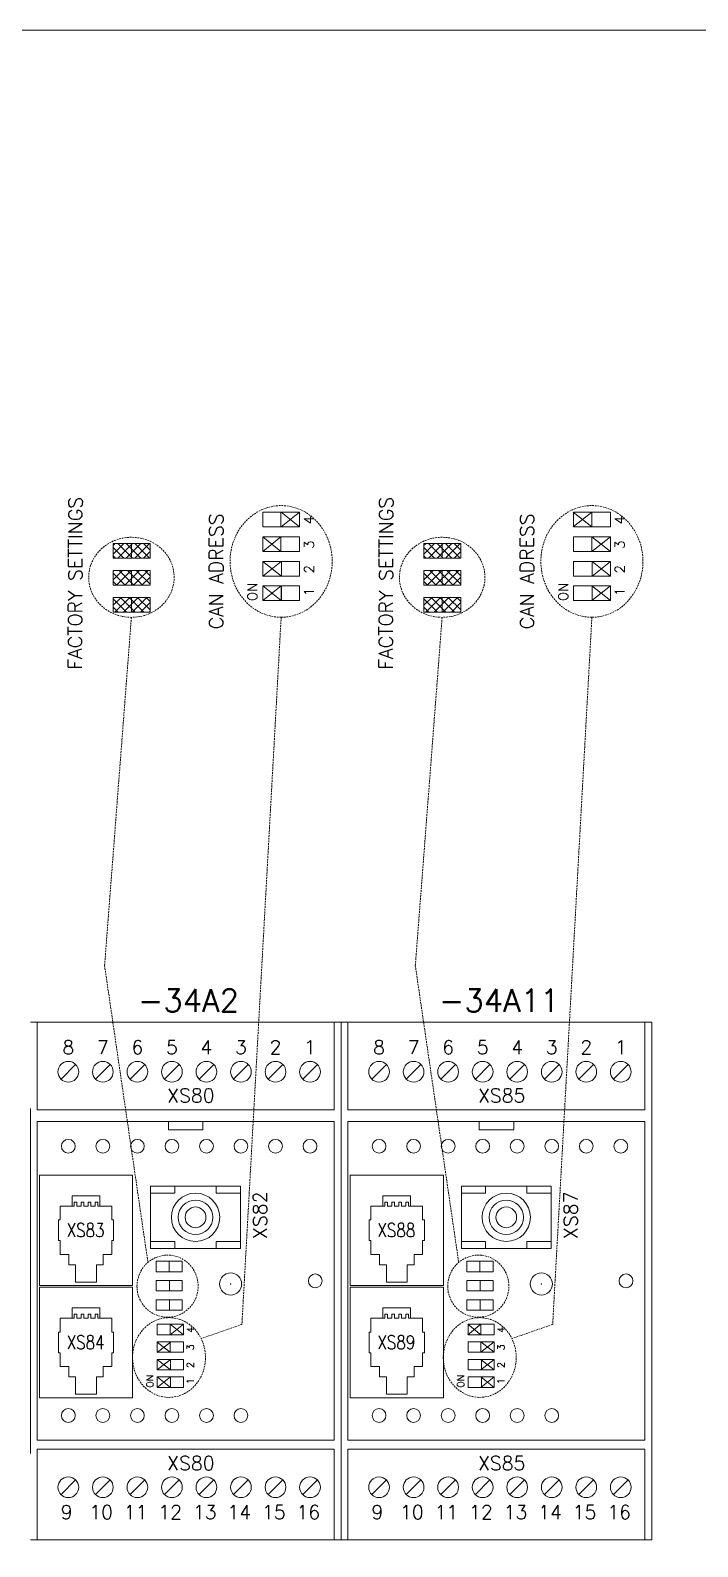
# Model space of a CAD drawing. Extents: x -2993 to 3661, y -4147 to -1441.
# Drawn here: x 48.3 to 144.9, y -2899.8 to -2680.1 of the extents above; entities that cross this region are included whole.
import ezdxf
from ezdxf.enums import TextEntityAlignment as Align

# ---------------------------------------------------------------- set-up
doc = ezdxf.new("R2010")
doc.units = 0
doc.header["$LTSCALE"] = 0.1
doc.header["$MEASUREMENT"] = 0
doc.linetypes.add('DASHED', pattern=[19.05, 12.7, -6.35])
doc.layers.get('0').update_dxf_attribs({"linetype": 'CONTINUOUS'})
doc.layers.add('50C', color=7, linetype='CONTINUOUS')
doc.layers.add('DIM', color=5, linetype='CONTINUOUS')
doc.styles.get("Standard").update_dxf_attribs({"font": 'simplex.shx'})

msp = doc.modelspace()

# ---------------------------------------------------------------- hatches: boundary and pattern name
at = {"lineweight": 13}
h = msp.add_hatch(dxfattribs=at)
h.set_pattern_fill('ANSI37', color=256, scale=7, style=0)
h.set_pattern_definition([(45, (701.7833, -2790.19205), (-0.6187184, 0.6187184), []), (135, (701.7833, -2790.19205), (-0.6187184, -0.6187184), [])])
h.paths.add_polyline_path([(60.31, -2754.48), (60.31, -2756.61), (62.95, -2756.61), (62.95, -2754.48)])
h.paths.add_polyline_path([(62.95, -2756.61), (65.65, -2756.61), (65.65, -2754.48), (62.95, -2754.48)])
h.paths.add_polyline_path([(65.65, -2758.39), (62.95, -2758.39), (62.95, -2760.52), (65.65, -2760.52)])
h.paths.add_polyline_path([(62.95, -2758.39), (60.31, -2758.39), (60.31, -2760.52), (62.95, -2760.52)])
h.paths.add_polyline_path([(62.95, -2762.3), (60.31, -2762.3), (60.31, -2764.43), (62.95, -2764.43)])
h.paths.add_polyline_path([(62.95, -2762.3), (62.95, -2764.43), (65.65, -2764.43), (65.65, -2762.3)])
h = msp.add_hatch(dxfattribs=at)
h.set_pattern_fill('ANSI37', color=256, scale=7, style=0)
h.set_pattern_definition([(45, (746.7833, -2790.19205), (-0.6187184, 0.6187184), []), (135, (746.7833, -2790.19205), (-0.6187184, -0.6187184), [])])
h.paths.add_polyline_path([(105.31, -2754.48), (105.31, -2756.61), (107.95, -2756.61), (107.95, -2754.48)])
h.paths.add_polyline_path([(107.95, -2756.61), (110.65, -2756.61), (110.65, -2754.48), (107.95, -2754.48)])
h.paths.add_polyline_path([(110.65, -2758.39), (107.95, -2758.39), (107.95, -2760.52), (110.65, -2760.52)])
h.paths.add_polyline_path([(107.95, -2758.39), (105.31, -2758.39), (105.31, -2760.52), (107.95, -2760.52)])
h.paths.add_polyline_path([(107.95, -2762.3), (105.31, -2762.3), (105.31, -2764.43), (107.95, -2764.43)])
h.paths.add_polyline_path([(107.95, -2762.3), (107.95, -2764.43), (110.65, -2764.43), (110.65, -2762.3)])

# ---------------------------------------------------------------- linework, layer by layer
at = {"linetype": 'Continuous', "lineweight": 13}
for p, q in [((87.3, -2749.97), (81.97, -2749.97)), ((81.97, -2749.97), (81.97, -2752.1)), ((84.6, -2749.97), (84.6, -2752.1)), ((87.3, -2752.1), (87.3, -2749.97)), ((132.3, -2749.97), (126.97, -2749.97)), ((126.97, -2749.97), (126.97, -2752.1)), ((129.6, -2749.97), (129.6, -2752.1)), ((132.3, -2752.1), (132.3, -2749.97)), ((81.97, -2752.1), (87.3, -2752.1)), ((126.97, -2752.1), (132.3, -2752.1)), ((60.31, -2754.48), (65.65, -2754.48)), ((60.31, -2756.61), (60.31, -2754.48)), ((62.95, -2756.61), (62.95, -2754.48)), ((65.65, -2754.48), (65.65, -2756.61)), ((81.97, -2753.52), (81.97, -2755.65)), ((87.3, -2753.52), (81.97, -2753.52)), ((84.6, -2753.52), (84.6, -2755.65)), ((87.3, -2755.65), (87.3, -2753.52)), ((105.31, -2754.48), (110.65, -2754.48)), ((105.31, -2756.61), (105.31, -2754.48)), ((107.95, -2756.61), (107.95, -2754.48)), ((110.65, -2754.48), (110.65, -2756.61)), ((126.97, -2753.52), (126.97, -2755.65)), ((132.3, -2753.52), (126.97, -2753.52)), ((129.6, -2753.52), (129.6, -2755.65)), ((132.3, -2755.65), (132.3, -2753.52)), ((65.65, -2756.61), (60.31, -2756.61)), ((81.97, -2755.65), (87.3, -2755.65)), ((81.97, -2757.08), (87.3, -2757.08)), ((81.97, -2759.21), (81.97, -2757.08)), ((84.67, -2757.08), (84.67, -2759.21)), ((87.3, -2757.08), (87.3, -2759.21)), ((110.65, -2756.61), (105.31, -2756.61)), ((126.97, -2755.65), (132.3, -2755.65)), ((126.97, -2757.08), (132.3, -2757.08)), ((126.97, -2759.21), (126.97, -2757.08)), ((129.67, -2757.08), (129.67, -2759.21)), ((132.3, -2757.08), (132.3, -2759.21)), ((60.31, -2758.39), (65.65, -2758.39)), ((60.31, -2760.52), (60.31, -2758.39)), ((62.95, -2760.52), (62.95, -2758.39)), ((65.65, -2758.39), (65.65, -2760.52)), ((87.3, -2759.21), (81.97, -2759.21)), ((105.31, -2758.39), (110.65, -2758.39)), ((105.31, -2760.52), (105.31, -2758.39)), ((107.95, -2760.52), (107.95, -2758.39)), ((110.65, -2758.39), (110.65, -2760.52)), ((132.3, -2759.21), (126.97, -2759.21)), ((65.65, -2760.52), (60.31, -2760.52)), ((81.97, -2760.63), (87.3, -2760.63)), ((81.97, -2762.77), (81.97, -2760.63)), ((84.67, -2760.63), (84.67, -2762.77)), ((87.3, -2760.63), (87.3, -2762.77)), ((110.65, -2760.52), (105.31, -2760.52)), ((126.97, -2760.63), (132.3, -2760.63)), ((126.97, -2762.77), (126.97, -2760.63)), ((129.67, -2760.63), (129.67, -2762.77)), ((132.3, -2760.63), (132.3, -2762.77)), ((60.31, -2762.3), (65.65, -2762.3)), ((60.31, -2764.43), (60.31, -2762.3)), ((62.95, -2764.43), (62.95, -2762.3)), ((65.65, -2762.3), (65.65, -2764.43)), ((87.3, -2762.77), (81.97, -2762.77)), ((105.31, -2762.3), (110.65, -2762.3)), ((105.31, -2764.43), (105.31, -2762.3)), ((107.95, -2764.43), (107.95, -2762.3)), ((110.65, -2762.3), (110.65, -2764.43)), ((132.3, -2762.77), (126.97, -2762.77)), ((65.65, -2764.43), (60.31, -2764.43)), ((110.65, -2764.43), (105.31, -2764.43)), ((93.31, -2823.83), (48.31, -2823.83)), ((138.31, -2823.83), (93.31, -2823.83)), ((93.31, -2898.83), (93.31, -2823.83)), ((93.31, -2898.83), (93.31, -2823.83)), ((93.31, -2898.83), (93.31, -2823.83)), ((93.31, -2898.83), (93.31, -2823.83)), ((93.31, -2898.83), (93.31, -2823.83)), ((93.31, -2898.83), (93.31, -2823.83)), ((93.31, -2898.83), (93.31, -2823.83)), ((93.31, -2898.83), (93.31, -2823.83)), ((93.31, -2898.83), (93.31, -2823.83)), ((93.31, -2898.83), (93.31, -2823.83)), ((93.31, -2898.83), (93.31, -2823.83)), ((93.31, -2898.83), (93.31, -2823.83)), ((93.31, -2898.83), (93.31, -2823.83)), ((93.31, -2898.83), (93.31, -2823.83)), ((93.31, -2898.83), (93.31, -2823.83)), ((138.31, -2898.83), (138.31, -2823.83)), ((138.31, -2898.83), (138.31, -2823.83)), ((138.31, -2898.83), (138.31, -2823.83)), ((138.31, -2898.83), (138.31, -2823.83)), ((138.31, -2898.83), (138.31, -2823.83)), ((138.31, -2898.83), (138.31, -2823.83)), ((138.31, -2898.83), (138.31, -2823.83)), ((138.31, -2898.83), (138.31, -2823.83)), ((138.31, -2898.83), (138.31, -2823.83)), ((138.31, -2898.83), (138.31, -2823.83)), ((138.31, -2898.83), (138.31, -2823.83)), ((138.31, -2898.83), (138.31, -2823.83)), ((138.31, -2898.83), (138.31, -2823.83)), ((138.31, -2898.83), (138.31, -2823.83)), ((138.31, -2898.83), (138.31, -2823.83)), ((93.31, -2898.83), (48.31, -2898.83)), ((138.31, -2898.83), (93.31, -2898.83))]:
    msp.add_line(p, q, dxfattribs=at)
at = {"lineweight": 13}
for p, q in [((84.63, -2749.97), (87.3, -2752.1)), ((87.3, -2749.97), (84.63, -2752.1)), ((87.3, -2752.1), (87.3, -2749.97)), ((126.93, -2749.97), (129.6, -2752.1)), ((129.6, -2749.97), (126.93, -2752.1)), ((81.97, -2755.65), (84.6, -2753.52)), ((84.6, -2753.52), (81.97, -2753.52)), ((81.97, -2753.52), (84.6, -2755.65)), ((129.63, -2753.52), (132.3, -2755.65)), ((132.3, -2753.52), (129.63, -2755.65)), ((84.67, -2759.21), (81.97, -2757.08)), ((81.97, -2757.08), (84.63, -2757.08)), ((84.63, -2757.08), (81.97, -2759.21)), ((132.3, -2759.21), (129.67, -2757.08)), ((129.67, -2757.08), (132.3, -2757.08)), ((132.3, -2757.08), (129.67, -2759.21)), ((81.97, -2760.63), (84.63, -2762.77)), ((84.63, -2760.63), (81.97, -2762.77)), ((84.63, -2762.77), (84.63, -2760.63)), ((129.63, -2760.63), (132.3, -2762.77)), ((132.3, -2760.63), (129.63, -2762.77)), ((93.31, -2823.83), (48.31, -2823.83)), ((93.31, -2823.83), (48.31, -2823.83)), ((49.31, -2836.53), (49.31, -2823.83)), ((92.31, -2836.53), (92.31, -2823.83)), ((138.31, -2823.83), (93.31, -2823.83)), ((138.31, -2823.83), (93.31, -2823.83)), ((93.31, -2823.83), (93.31, -2898.83)), ((93.31, -2823.83), (93.31, -2898.83)), ((93.31, -2823.83), (93.31, -2898.83)), ((93.31, -2823.83), (93.31, -2898.83)), ((93.31, -2823.83), (93.31, -2898.83)), ((93.31, -2823.83), (93.31, -2898.83)), ((93.31, -2823.83), (93.31, -2898.83)), ((93.31, -2823.83), (93.31, -2898.83)), ((93.31, -2823.83), (93.31, -2898.83)), ((93.31, -2823.83), (93.31, -2898.83)), ((93.31, -2823.83), (93.31, -2898.83)), ((93.31, -2823.83), (93.31, -2898.83)), ((93.31, -2823.83), (93.31, -2898.83)), ((93.31, -2823.83), (93.31, -2898.83)), ((93.31, -2823.83), (93.31, -2898.83)), ((93.31, -2823.83), (93.31, -2898.83)), ((93.31, -2823.83), (93.31, -2898.83)), ((93.31, -2823.83), (93.31, -2898.83)), ((93.31, -2823.83), (93.31, -2898.83)), ((93.31, -2823.83), (93.31, -2898.83)), ((93.31, -2823.83), (93.31, -2898.83)), ((93.31, -2823.83), (93.31, -2898.83)), ((93.31, -2823.83), (93.31, -2898.83)), ((93.31, -2823.83), (93.31, -2898.83)), ((93.31, -2823.83), (93.31, -2898.83)), ((94.31, -2836.53), (94.31, -2823.83)), ((137.31, -2836.53), (137.31, -2823.83)), ((138.31, -2823.83), (138.31, -2898.83)), ((138.31, -2823.83), (138.31, -2898.83)), ((138.31, -2823.83), (138.31, -2898.83)), ((138.31, -2823.83), (138.31, -2898.83)), ((138.31, -2823.83), (138.31, -2898.83)), ((138.31, -2823.83), (138.31, -2898.83)), ((138.31, -2823.83), (138.31, -2898.83)), ((138.31, -2823.83), (138.31, -2898.83)), ((138.31, -2823.83), (138.31, -2898.83)), ((138.31, -2823.83), (138.31, -2898.83)), ((138.31, -2823.83), (138.31, -2898.83)), ((138.31, -2823.83), (138.31, -2898.83)), ((138.31, -2823.83), (138.31, -2898.83)), ((138.31, -2823.83), (138.31, -2898.83)), ((138.31, -2823.83), (138.31, -2898.83)), ((138.31, -2823.83), (138.31, -2898.83)), ((138.31, -2823.83), (138.31, -2898.83)), ((138.31, -2823.83), (138.31, -2898.83)), ((138.31, -2823.83), (138.31, -2898.83)), ((138.31, -2823.83), (138.31, -2898.83)), ((138.31, -2823.83), (138.31, -2898.83)), ((138.31, -2823.83), (138.31, -2898.83)), ((138.31, -2823.83), (138.31, -2898.83)), ((138.31, -2823.83), (138.31, -2898.83)), ((138.31, -2823.83), (138.31, -2898.83)), ((54.87, -2829.97), (52.75, -2832.09)), ((59.87, -2829.97), (57.75, -2832.09)), ((64.87, -2829.97), (62.75, -2832.09)), ((69.87, -2829.97), (67.75, -2832.09)), ((74.87, -2829.97), (72.75, -2832.09)), ((79.87, -2829.97), (77.75, -2832.09)), ((84.87, -2829.97), (82.75, -2832.09)), ((89.87, -2829.97), (87.75, -2832.09)), ((99.87, -2829.97), (97.75, -2832.09)), ((104.87, -2829.97), (102.75, -2832.09)), ((109.87, -2829.97), (107.75, -2832.09)), ((114.87, -2829.97), (112.75, -2832.09)), ((119.87, -2829.97), (117.75, -2832.09)), ((124.87, -2829.97), (122.75, -2832.09)), ((129.87, -2829.97), (127.75, -2832.09)), ((134.87, -2829.97), (132.75, -2832.09)), ((93.31, -2883.53), (93.31, -2833.53)), ((93.31, -2883.53), (93.31, -2833.53)), ((93.31, -2883.53), (93.31, -2833.53)), ((138.31, -2883.53), (138.31, -2833.53)), ((138.31, -2883.53), (138.31, -2833.53)), ((138.31, -2883.53), (138.31, -2833.53)), ((48.31, -2886.33), (48.31, -2836.33)), ((48.31, -2886.33), (48.31, -2836.33)), ((92.31, -2836.53), (49.31, -2836.53)), ((92.31, -2838.23), (49.31, -2838.23)), ((49.31, -2884.43), (49.31, -2838.23)), ((68.31, -2838.23), (68.31, -2839.43)), ((73.31, -2838.23), (73.31, -2839.43)), ((92.31, -2884.43), (92.31, -2838.23)), ((93.31, -2886.33), (93.31, -2836.33)), ((93.31, -2886.33), (93.31, -2836.33)), ((93.31, -2886.33), (93.31, -2836.33)), ((93.31, -2884.43), (93.31, -2838.23)), ((93.31, -2884.43), (93.31, -2838.23)), ((93.31, -2884.43), (93.31, -2838.23)), ((93.31, -2884.43), (93.31, -2838.23)), ((93.31, -2884.43), (93.31, -2838.23)), ((137.31, -2836.53), (94.31, -2836.53)), ((137.31, -2838.23), (94.31, -2838.23)), ((94.31, -2884.43), (94.31, -2838.23)), ((113.31, -2838.23), (113.31, -2839.43)), ((118.31, -2838.23), (118.31, -2839.43)), ((137.31, -2884.43), (137.31, -2838.23)), ((138.31, -2886.33), (138.31, -2836.33)), ((138.31, -2886.33), (138.31, -2836.33)), ((138.31, -2886.33), (138.31, -2836.33)), ((138.31, -2884.43), (138.31, -2838.23)), ((138.31, -2884.43), (138.31, -2838.23)), ((138.31, -2884.43), (138.31, -2838.23)), ((138.31, -2884.43), (138.31, -2838.23)), ((138.31, -2884.43), (138.31, -2838.23)), ((73.31, -2839.43), (68.31, -2839.43)), ((118.31, -2839.43), (113.31, -2839.43)), ((49.62, -2846), (49.62, -2862)), ((49.62, -2846), (63.12, -2846)), ((63.12, -2846), (63.12, -2862)), ((94.62, -2846), (94.62, -2862)), ((94.62, -2846), (108.12, -2846)), ((108.12, -2846), (108.12, -2862)), ((54.37, -2849), (54.37, -2850.5)), ((54.37, -2849), (58.37, -2849)), ((58.37, -2849), (58.37, -2850.5)), ((65.73, -2847.62), (65.73, -2856.62)), ((78.73, -2847.62), (65.73, -2847.62)), ((69.23, -2848.62), (65.73, -2848.62)), ((69.23, -2848.62), (69.23, -2847.62)), ((75.23, -2848.62), (75.23, -2847.62)), ((78.73, -2848.62), (75.23, -2848.62)), ((78.73, -2847.62), (78.73, -2856.62)), ((99.37, -2849), (99.37, -2850.5)), ((99.37, -2849), (103.37, -2849)), ((103.37, -2849), (103.37, -2850.5)), ((110.73, -2847.62), (110.73, -2856.62)), ((123.73, -2847.62), (110.73, -2847.62)), ((114.23, -2848.62), (110.73, -2848.62)), ((114.23, -2848.62), (114.23, -2847.62)), ((120.23, -2848.62), (120.23, -2847.62)), ((123.73, -2848.62), (120.23, -2848.62)), ((123.73, -2847.62), (123.73, -2856.62)), ((52.62, -2850.5), (54.37, -2850.5)), ((52.62, -2850.5), (52.62, -2852.5)), ((54.64, -2850.5), (54.37, -2850.5)), ((54.64, -2849.91), (55.05, -2849.91)), ((54.64, -2850.5), (54.64, -2849.91)), ((55.05, -2849.91), (55.05, -2850.5)), ((55.05, -2850.5), (55.66, -2850.5)), ((55.66, -2849.91), (56.06, -2849.91)), ((55.66, -2850.5), (55.66, -2849.91)), ((56.06, -2849.91), (56.06, -2850.5)), ((56.06, -2850.5), (56.67, -2850.5)), ((56.67, -2849.91), (57.08, -2849.91)), ((56.67, -2850.5), (56.67, -2849.91)), ((57.08, -2849.91), (57.08, -2850.5)), ((57.08, -2850.5), (57.69, -2850.5)), ((57.69, -2849.91), (58.09, -2849.91)), ((57.69, -2850.5), (57.69, -2849.91)), ((58.09, -2849.91), (58.09, -2850.5)), ((58.09, -2850.5), (58.37, -2850.5)), ((58.37, -2850.5), (60.12, -2850.5)), ((60.12, -2850.5), (60.12, -2852.5)), ((97.62, -2850.5), (99.37, -2850.5)), ((97.62, -2850.5), (97.62, -2852.5)), ((99.64, -2850.5), (99.37, -2850.5)), ((99.64, -2849.91), (100.05, -2849.91)), ((99.64, -2850.5), (99.64, -2849.91)), ((100.05, -2849.91), (100.05, -2850.5)), ((100.05, -2850.5), (100.66, -2850.5)), ((100.66, -2849.91), (101.06, -2849.91)), ((100.66, -2850.5), (100.66, -2849.91)), ((101.06, -2849.91), (101.06, -2850.5)), ((101.06, -2850.5), (101.67, -2850.5)), ((101.67, -2850.5), (101.67, -2849.91)), ((101.67, -2849.91), (102.08, -2849.91)), ((102.08, -2849.91), (102.08, -2850.5)), ((102.08, -2850.5), (102.69, -2850.5)), ((102.69, -2849.91), (103.09, -2849.91)), ((102.69, -2850.5), (102.69, -2849.91)), ((103.09, -2849.91), (103.09, -2850.5)), ((103.09, -2850.5), (103.37, -2850.5)), ((103.37, -2850.5), (105.12, -2850.5)), ((105.12, -2850.5), (105.12, -2852.5)), ((52.37, -2852.5), (52.62, -2852.5)), ((52.37, -2852.5), (52.37, -2855.5)), ((60.12, -2852.5), (60.37, -2852.5)), ((60.37, -2852.5), (60.37, -2855.5)), ((97.37, -2852.5), (97.62, -2852.5)), ((97.37, -2852.5), (97.37, -2855.5)), ((105.12, -2852.5), (105.37, -2852.5)), ((105.37, -2852.5), (105.37, -2855.5)), ((52.37, -2855.5), (52.62, -2855.5)), ((52.62, -2855.5), (52.62, -2857.5)), ((60.12, -2855.5), (60.37, -2855.5)), ((60.12, -2855.5), (60.12, -2857.5)), ((69.23, -2855.62), (65.73, -2855.62)), ((69.23, -2856.62), (69.23, -2855.62)), ((75.23, -2856.62), (75.23, -2855.62)), ((78.73, -2855.62), (75.23, -2855.62)), ((97.37, -2855.5), (97.62, -2855.5)), ((97.62, -2855.5), (97.62, -2857.5)), ((105.12, -2855.5), (105.37, -2855.5)), ((105.12, -2855.5), (105.12, -2857.5)), ((114.23, -2855.62), (110.73, -2855.62)), ((114.23, -2856.62), (114.23, -2855.62)), ((123.73, -2855.62), (120.23, -2855.62)), ((120.23, -2856.62), (120.23, -2855.62)), ((52.62, -2857.5), (53.87, -2857.5)), ((53.87, -2857.5), (53.87, -2859)), ((58.87, -2857.5), (58.87, -2859)), ((58.87, -2857.5), (60.12, -2857.5)), ((78.73, -2856.62), (65.73, -2856.62)), ((97.62, -2857.5), (98.87, -2857.5)), ((98.87, -2857.5), (98.87, -2859)), ((103.87, -2857.5), (103.87, -2859)), ((103.87, -2857.5), (105.12, -2857.5)), ((123.73, -2856.62), (110.73, -2856.62)), ((53.87, -2859), (54.87, -2859)), ((54.87, -2859), (54.87, -2861.5)), ((57.87, -2859), (57.87, -2861.5)), ((57.87, -2859), (58.87, -2859)), ((66.51, -2858.47), (70.32, -2858.47)), ((66.51, -2860), (66.51, -2858.47)), ((70.32, -2860), (66.51, -2860)), ((68.42, -2858.47), (68.42, -2860)), ((70.32, -2858.47), (70.32, -2860)), ((98.87, -2859), (99.87, -2859)), ((99.87, -2859), (99.87, -2861.5)), ((102.87, -2859), (102.87, -2861.5)), ((102.87, -2859), (103.87, -2859)), ((111.51, -2858.47), (115.32, -2858.47)), ((111.51, -2860), (111.51, -2858.47)), ((115.32, -2860), (111.51, -2860)), ((113.42, -2858.47), (113.42, -2860)), ((115.32, -2858.47), (115.32, -2860)), ((49.62, -2862), (63.12, -2862)), ((49.62, -2862.25), (63.12, -2862.25)), ((49.62, -2862.25), (49.62, -2878.25)), ((54.87, -2861.5), (57.87, -2861.5)), ((63.12, -2862.25), (63.12, -2878.25)), ((66.51, -2862.79), (66.51, -2861.27)), ((66.51, -2861.27), (70.32, -2861.27)), ((68.44, -2861.27), (68.44, -2862.79)), ((70.32, -2861.27), (70.32, -2862.79)), ((94.62, -2862), (108.12, -2862)), ((94.62, -2862.25), (108.12, -2862.25)), ((94.62, -2862.25), (94.62, -2878.25)), ((99.87, -2861.5), (102.87, -2861.5)), ((108.12, -2862.25), (108.12, -2878.25)), ((111.51, -2862.79), (111.51, -2861.27)), ((111.51, -2861.27), (115.32, -2861.27)), ((113.44, -2861.27), (113.44, -2862.79)), ((115.32, -2861.27), (115.32, -2862.79)), ((70.32, -2862.79), (66.51, -2862.79)), ((66.51, -2865.59), (66.51, -2864.06)), ((66.51, -2864.06), (70.32, -2864.06)), ((68.44, -2864.06), (68.44, -2865.59)), ((70.32, -2864.06), (70.32, -2865.59)), ((115.32, -2862.79), (111.51, -2862.79)), ((111.51, -2865.59), (111.51, -2864.06)), ((111.51, -2864.06), (115.32, -2864.06)), ((113.44, -2864.06), (113.44, -2865.59)), ((115.32, -2864.06), (115.32, -2865.59)), ((52.62, -2866.75), (54.37, -2866.75)), ((52.62, -2866.75), (52.62, -2868.75)), ((54.37, -2865.25), (54.37, -2866.75)), ((54.37, -2865.25), (58.37, -2865.25)), ((54.64, -2866.75), (54.37, -2866.75)), ((54.64, -2866.16), (55.05, -2866.16)), ((54.64, -2866.75), (54.64, -2866.16)), ((55.05, -2866.16), (55.05, -2866.75)), ((55.05, -2866.75), (55.66, -2866.75)), ((55.66, -2866.16), (56.06, -2866.16)), ((55.66, -2866.75), (55.66, -2866.16)), ((56.06, -2866.16), (56.06, -2866.75)), ((56.06, -2866.75), (56.67, -2866.75)), ((56.67, -2866.75), (56.67, -2866.16)), ((56.67, -2866.16), (57.08, -2866.16)), ((57.08, -2866.16), (57.08, -2866.75)), ((57.08, -2866.75), (57.69, -2866.75)), ((57.69, -2866.16), (58.09, -2866.16)), ((57.69, -2866.75), (57.69, -2866.16)), ((58.09, -2866.16), (58.09, -2866.75)), ((58.09, -2866.75), (58.37, -2866.75)), ((58.37, -2865.25), (58.37, -2866.75)), ((58.37, -2866.75), (60.12, -2866.75)), ((60.12, -2866.75), (60.12, -2868.75)), ((70.32, -2865.59), (66.51, -2865.59)), ((97.62, -2866.75), (99.37, -2866.75)), ((97.62, -2866.75), (97.62, -2868.75)), ((99.37, -2865.25), (99.37, -2866.75)), ((99.37, -2865.25), (103.37, -2865.25)), ((99.64, -2866.75), (99.37, -2866.75)), ((99.64, -2866.16), (100.05, -2866.16)), ((99.64, -2866.75), (99.64, -2866.16)), ((100.05, -2866.16), (100.05, -2866.75)), ((100.05, -2866.75), (100.66, -2866.75)), ((100.66, -2866.16), (101.06, -2866.16)), ((100.66, -2866.75), (100.66, -2866.16)), ((101.06, -2866.16), (101.06, -2866.75)), ((101.06, -2866.75), (101.67, -2866.75)), ((101.67, -2866.75), (101.67, -2866.16)), ((101.67, -2866.16), (102.08, -2866.16)), ((102.08, -2866.16), (102.08, -2866.75)), ((102.08, -2866.75), (102.69, -2866.75)), ((102.69, -2866.16), (103.09, -2866.16)), ((102.69, -2866.75), (102.69, -2866.16)), ((103.09, -2866.16), (103.09, -2866.75)), ((103.09, -2866.75), (103.37, -2866.75)), ((103.37, -2865.25), (103.37, -2866.75)), ((103.37, -2866.75), (105.12, -2866.75)), ((105.12, -2866.75), (105.12, -2868.75)), ((115.32, -2865.59), (111.51, -2865.59)), ((52.37, -2868.75), (52.62, -2868.75)), ((52.37, -2868.75), (52.37, -2871.75)), ((60.12, -2868.75), (60.37, -2868.75)), ((60.37, -2868.75), (60.37, -2871.75)), ((66.69, -2867.62), (66.69, -2869.14)), ((70.5, -2867.62), (66.69, -2867.62)), ((66.69, -2869.14), (70.5, -2869.14)), ((68.57, -2867.62), (68.57, -2869.14)), ((68.57, -2867.62), (70.47, -2869.14)), ((70.5, -2867.62), (68.57, -2869.14)), ((70.5, -2869.14), (70.5, -2867.62)), ((97.37, -2868.75), (97.62, -2868.75)), ((97.37, -2868.75), (97.37, -2871.75)), ((105.12, -2868.75), (105.37, -2868.75)), ((105.37, -2868.75), (105.37, -2871.75)), ((111.64, -2867.62), (113.54, -2869.14)), ((113.57, -2867.62), (111.64, -2869.14)), ((111.69, -2867.62), (111.69, -2869.14)), ((115.5, -2867.62), (111.69, -2867.62)), ((111.69, -2869.14), (115.5, -2869.14)), ((113.57, -2867.62), (113.57, -2869.14)), ((115.5, -2869.14), (115.5, -2867.62)), ((66.69, -2870.16), (66.69, -2871.68)), ((70.5, -2870.16), (66.69, -2870.16)), ((66.69, -2870.2), (68.59, -2871.72)), ((68.62, -2870.2), (66.69, -2871.72)), ((68.57, -2870.16), (68.57, -2871.68)), ((70.5, -2871.68), (70.5, -2870.16)), ((111.69, -2870.16), (111.69, -2871.68)), ((115.5, -2870.16), (111.69, -2870.16)), ((113.57, -2870.16), (113.57, -2871.68)), ((113.57, -2870.16), (115.47, -2871.68)), ((115.5, -2870.16), (113.57, -2871.68)), ((115.5, -2871.68), (115.5, -2870.16)), ((52.37, -2871.75), (52.62, -2871.75)), ((52.62, -2871.75), (52.62, -2873.75)), ((60.12, -2871.75), (60.37, -2871.75)), ((60.12, -2871.75), (60.12, -2873.75)), ((66.69, -2871.68), (70.5, -2871.68)), ((66.69, -2874.22), (66.69, -2872.7)), ((66.69, -2872.7), (70.5, -2872.7)), ((66.69, -2872.7), (68.59, -2874.22)), ((68.62, -2872.7), (66.69, -2874.22)), ((68.62, -2872.7), (68.62, -2874.22)), ((70.5, -2872.7), (70.5, -2874.22)), ((97.37, -2871.75), (97.62, -2871.75)), ((97.62, -2871.75), (97.62, -2873.75)), ((105.12, -2871.75), (105.37, -2871.75)), ((105.12, -2871.75), (105.12, -2873.75)), ((111.69, -2871.68), (115.5, -2871.68)), ((111.69, -2874.22), (111.69, -2872.7)), ((111.69, -2872.7), (115.5, -2872.7)), ((113.57, -2872.7), (115.47, -2874.22)), ((115.5, -2872.7), (113.57, -2874.22)), ((113.62, -2872.7), (113.62, -2874.22)), ((115.5, -2872.7), (115.5, -2874.22)), ((52.62, -2873.75), (53.87, -2873.75)), ((53.87, -2873.75), (53.87, -2875.25)), ((53.87, -2875.25), (54.87, -2875.25)), ((54.87, -2875.25), (54.87, -2877.75)), ((57.87, -2875.25), (58.87, -2875.25)), ((57.87, -2875.25), (57.87, -2877.75)), ((58.87, -2873.75), (60.12, -2873.75)), ((58.87, -2873.75), (58.87, -2875.25)), ((70.5, -2874.22), (66.69, -2874.22)), ((66.69, -2876.76), (66.69, -2875.24)), ((66.69, -2875.24), (70.5, -2875.24)), ((66.69, -2875.24), (68.59, -2876.76)), ((68.62, -2875.24), (66.69, -2876.76)), ((68.59, -2876.76), (68.62, -2875.24)), ((68.62, -2875.24), (68.62, -2876.76)), ((70.5, -2875.24), (70.5, -2876.76)), ((97.62, -2873.75), (98.87, -2873.75)), ((98.87, -2873.75), (98.87, -2875.25)), ((98.87, -2875.25), (99.87, -2875.25)), ((99.87, -2875.25), (99.87, -2877.75)), ((102.87, -2875.25), (103.87, -2875.25)), ((102.87, -2875.25), (102.87, -2877.75)), ((103.87, -2873.75), (105.12, -2873.75)), ((103.87, -2873.75), (103.87, -2875.25)), ((115.5, -2874.22), (111.69, -2874.22)), ((111.69, -2876.76), (111.69, -2875.24)), ((111.69, -2875.24), (115.5, -2875.24)), ((113.57, -2875.24), (115.47, -2876.76)), ((115.5, -2875.24), (113.57, -2876.76)), ((113.62, -2875.24), (113.62, -2876.76)), ((115.5, -2875.24), (115.5, -2876.76)), ((54.87, -2877.75), (57.87, -2877.75)), ((70.5, -2876.76), (66.69, -2876.76)), ((99.87, -2877.75), (102.87, -2877.75)), ((115.5, -2876.76), (111.69, -2876.76)), ((49.62, -2878.25), (63.12, -2878.25)), ((94.62, -2878.25), (108.12, -2878.25)), ((92.31, -2884.43), (49.31, -2884.43)), ((137.31, -2884.43), (94.31, -2884.43)), ((92.31, -2885.73), (49.31, -2885.73)), ((49.31, -2885.73), (49.31, -2898.83)), ((92.31, -2885.73), (92.31, -2898.83)), ((137.31, -2885.73), (94.31, -2885.73)), ((94.31, -2885.73), (94.31, -2898.83)), ((137.31, -2885.73), (137.31, -2898.83)), ((54.87, -2890.17), (52.75, -2892.29)), ((59.87, -2890.17), (57.75, -2892.29)), ((64.87, -2890.17), (62.75, -2892.29)), ((69.87, -2890.17), (67.75, -2892.29)), ((74.87, -2890.17), (72.75, -2892.29)), ((79.87, -2890.17), (77.75, -2892.29)), ((84.87, -2890.17), (82.75, -2892.29)), ((89.87, -2890.17), (87.75, -2892.29)), ((99.87, -2890.17), (97.75, -2892.29)), ((104.87, -2890.17), (102.75, -2892.29)), ((109.87, -2890.17), (107.75, -2892.29)), ((114.87, -2890.17), (112.75, -2892.29)), ((119.87, -2890.17), (117.75, -2892.29)), ((124.87, -2890.17), (122.75, -2892.29)), ((129.87, -2890.17), (127.75, -2892.29)), ((134.87, -2890.17), (132.75, -2892.29)), ((93.31, -2898.83), (48.31, -2898.83)), ((93.31, -2898.83), (92.31, -2898.83)), ((138.31, -2898.83), (93.31, -2898.83)), ((138.31, -2898.83), (137.31, -2898.83))]:
    msp.add_line(p, q, dxfattribs=at)
at = {"linetype": 'DASHED', "lineweight": 13, "ltscale": 0.2}
for p, q in [((62.94, -2765.2), (59.06, -2815.65)), ((84.63, -2765.18), (78.95, -2867.63)), ((107.94, -2765.2), (104.06, -2815.65)), ((129.63, -2765.18), (123.95, -2867.63)), ((59.06, -2815.65), (65.34, -2858.66)), ((104.06, -2815.65), (110.34, -2858.66)), ((78.95, -2867.63), (73.04, -2869.69)), ((123.95, -2867.63), (118.04, -2869.69))]:
    msp.add_line(p, q, dxfattribs=at)
at = {"lineweight": 13, "const_width": 0.1}
for points in [[(77.36, -2861.78, 1), (77.26, -2861.78, 1)], [(122.36, -2861.78, 1), (122.26, -2861.78, 1)]]:
    msp.add_lwpolyline(points, format="xyb", close=True, dxfattribs=at)
at = {"lineweight": 13}
for centre, radius in [((53.81, -2831.03), 1.5), ((58.81, -2831.03), 1.5), ((63.81, -2831.03), 1.5), ((68.81, -2831.03), 1.5), ((73.81, -2831.03), 1.5), ((78.81, -2831.03), 1.5), ((83.81, -2831.03), 1.5), ((88.81, -2831.03), 1.5), ((98.81, -2831.03), 1.5), ((103.81, -2831.03), 1.5), ((108.81, -2831.03), 1.5), ((113.81, -2831.03), 1.5), ((118.81, -2831.03), 1.5), ((123.81, -2831.03), 1.5), ((128.81, -2831.03), 1.5), ((133.81, -2831.03), 1.5), ((53.81, -2841.83), 1), ((58.81, -2841.83), 1), ((63.81, -2841.83), 1), ((68.81, -2841.83), 1), ((73.81, -2841.83), 1), ((78.81, -2841.83), 1), ((83.81, -2841.83), 1), ((88.81, -2841.83), 1), ((98.81, -2841.83), 1), ((103.81, -2841.83), 1), ((108.81, -2841.83), 1), ((113.81, -2841.83), 1), ((118.81, -2841.83), 1), ((123.81, -2841.83), 1), ((128.81, -2841.83), 1), ((133.81, -2841.83), 1), ((72.23, -2852.12), 3.5), ((117.23, -2852.12), 3.5), ((72.23, -2852.12), 2.5), ((72.23, -2852.12), 1.5), ((117.23, -2852.12), 2.5), ((117.23, -2852.12), 1.5), ((77.31, -2861.78), 1.6), ((89.57, -2861.33), 1), ((122.31, -2861.78), 1.6), ((134.57, -2861.33), 1), ((53.81, -2880.83), 1), ((58.81, -2880.83), 1), ((63.81, -2880.83), 1), ((68.81, -2880.83), 1), ((73.81, -2880.83), 1), ((78.81, -2880.83), 1), ((98.81, -2880.83), 1), ((103.81, -2880.83), 1), ((108.81, -2880.83), 1), ((113.81, -2880.83), 1), ((118.81, -2880.83), 1), ((123.81, -2880.83), 1), ((53.81, -2891.23), 1.5), ((58.81, -2891.23), 1.5), ((63.81, -2891.23), 1.5), ((68.81, -2891.23), 1.5), ((73.81, -2891.23), 1.5), ((78.81, -2891.23), 1.5), ((83.81, -2891.23), 1.5), ((88.81, -2891.23), 1.5), ((98.81, -2891.23), 1.5), ((103.81, -2891.23), 1.5), ((108.81, -2891.23), 1.5), ((113.81, -2891.23), 1.5), ((118.81, -2891.23), 1.5), ((123.81, -2891.23), 1.5), ((128.81, -2891.23), 1.5), ((133.81, -2891.23), 1.5)]:
    msp.add_circle(centre, radius, dxfattribs=at)
at = {"linetype": 'DASHED', "lineweight": 13, "ltscale": 0.2}
for centre, major_axis, ratio in [((84.63, -2757.09), (0, -8.09), 0.914373), ((129.63, -2757.09), (0, -8.09), 0.914373), ((62.95, -2759.39), (-6.19, 0.01), 0.938062), ((107.95, -2759.39), (-6.19, 0.01), 0.938062), ((68.39, -2872.43), (0, 5.78), 0.914373), ((113.39, -2872.43), (0, 5.78), 0.914373)]:
    msp.add_ellipse(centre, major_axis=major_axis, ratio=ratio, dxfattribs=at)
for centre in [(68.18, -2862.1), (113.18, -2862.1)]:
    msp.add_ellipse(centre, major_axis=(-0.01, -4.5), ratio=0.984111, start_param=-1.570796, end_param=4.712389, dxfattribs=at)
at = {"layer": '50C', "lineweight": 13}
for p, q in [((93.31, -2836.33), (93.31, -2886.33)), ((93.31, -2836.33), (93.31, -2886.33)), ((93.31, -2836.33), (93.31, -2886.33)), ((93.31, -2836.33), (93.31, -2886.33)), ((93.31, -2836.33), (93.31, -2886.33)), ((93.31, -2836.33), (93.31, -2886.33)), ((93.31, -2836.33), (93.31, -2886.33)), ((138.31, -2836.33), (138.31, -2886.33)), ((138.31, -2836.33), (138.31, -2886.33)), ((138.31, -2836.33), (138.31, -2886.33)), ((138.31, -2836.33), (138.31, -2886.33)), ((138.31, -2836.33), (138.31, -2886.33)), ((138.31, -2836.33), (138.31, -2886.33)), ((138.31, -2836.33), (138.31, -2886.33))]:
    msp.add_line(p, q, dxfattribs=at)
at = {"layer": 'DIM', "lineweight": 13}
msp.add_lwpolyline([(-293.06, -2680.14), (223.82, -2680.14), (223.82, -3165.4), (-293.06, -3165.4)], close=True, dxfattribs=at)

# ---------------------------------------------------------------- texts
at = {"lineweight": 13, "text_generation_flag": 6}
for s, rotation, p in [('FACTORY SETTINGS', 269.8594, (55.78, -2772.76)), ('FACTORY SETTINGS', 269.8594, (100.78, -2772.76)), ('CAN ADRESS', 270, (76.22, -2766.92)), ('CAN ADRESS', 270, (121.22, -2766.92))]:
    msp.add_text(s, height=2, rotation=rotation, dxfattribs=at).set_placement(p)
at = {"linetype": 'Continuous', "lineweight": 13}
for s, p in [('4', (89.37, -2751.71)), ('4', (134.37, -2751.71)), ('3', (89.37, -2755.27)), ('3', (134.37, -2755.27)), ('2', (89.37, -2758.82)), ('2', (134.37, -2758.82)), ('ON', (81.17, -2762.83)), ('1', (89.37, -2762.11)), ('ON', (126.17, -2762.83)), ('1', (134.37, -2762.11))]:
    msp.add_text(s, height=1.4, rotation=90, dxfattribs=at).set_placement(p)
at = {"lineweight": 13}
for s, p in [('-34A2', (71.22, -2822.34)), ('-34A11', (116.22, -2822.34))]:
    msp.add_text(s, height=3.281, dxfattribs=at).set_placement(p, align=Align.CENTER)
at = {"lineweight": 13, "text_generation_flag": 6}
for s, p in [('8', (53.81, -2828.48)), ('7', (58.81, -2828.48)), ('6', (63.81, -2828.48)), ('5', (68.81, -2828.48)), ('4', (73.81, -2828.48)), ('3', (78.81, -2828.48)), ('2', (83.81, -2828.48)), ('1', (88.81, -2828.48)), ('8', (98.81, -2828.48)), ('7', (103.81, -2828.48)), ('6', (108.81, -2828.48)), ('5', (113.81, -2828.48)), ('4', (118.81, -2828.48)), ('3', (123.81, -2828.48)), ('2', (128.81, -2828.48)), ('1', (133.81, -2828.48)), ('XS80', (71.56, -2835.48)), ('XS85', (116.56, -2835.48)), ('XS80', (71.56, -2888.73)), ('XS85', (116.56, -2888.73)), ('9', (53.56, -2895.83)), ('10', (58.56, -2895.83)), ('11', (63.56, -2895.83)), ('12', (68.56, -2895.83)), ('13', (73.56, -2895.83)), ('14', (78.56, -2895.83)), ('15', (83.56, -2895.83)), ('16', (88.56, -2895.83)), ('9', (98.56, -2895.83)), ('10', (103.56, -2895.83)), ('11', (108.56, -2895.83)), ('12', (113.56, -2895.83)), ('13', (118.56, -2895.83)), ('14', (123.56, -2895.83)), ('15', (128.56, -2895.83)), ('16', (133.56, -2895.83))]:
    msp.add_text(s, height=2, rotation=180, dxfattribs=at).set_placement(p, align=Align.CENTER)
for s, p in [('XS82', (81.56, -2851.81)), ('XS87', (126.56, -2851.81))]:
    msp.add_text(s, height=2, rotation=270, dxfattribs=at).set_placement(p, align=Align.MIDDLE_CENTER)
at = {"lineweight": 13, "text_generation_flag": 6, "width": 0.8}
for s, p in [('XS83', (56.31, -2853.97)), ('XS88', (101.31, -2853.97)), ('XS84', (56.31, -2870.22)), ('XS89', (101.31, -2870.22))]:
    msp.add_text(s, height=2, rotation=180, dxfattribs=at).set_placement(p, align=Align.MIDDLE_CENTER)
at = {"lineweight": 13}
for s, p in [('4', (71.97, -2868.86)), ('4', (116.97, -2868.86)), ('3', (71.97, -2871.4)), ('3', (71.97, -2871.4)), ('3', (116.97, -2871.4)), ('3', (116.97, -2871.4)), ('2', (71.97, -2873.94)), ('2', (71.97, -2873.94)), ('2', (116.97, -2873.94)), ('2', (116.97, -2873.94)), ('ON', (66.12, -2876.81)), ('1', (71.97, -2876.29)), ('ON', (111.12, -2876.81)), ('1', (116.97, -2876.29))]:
    msp.add_text(s, height=1, rotation=90, dxfattribs=at).set_placement(p)

doc.saveas('drawing.dxf')
